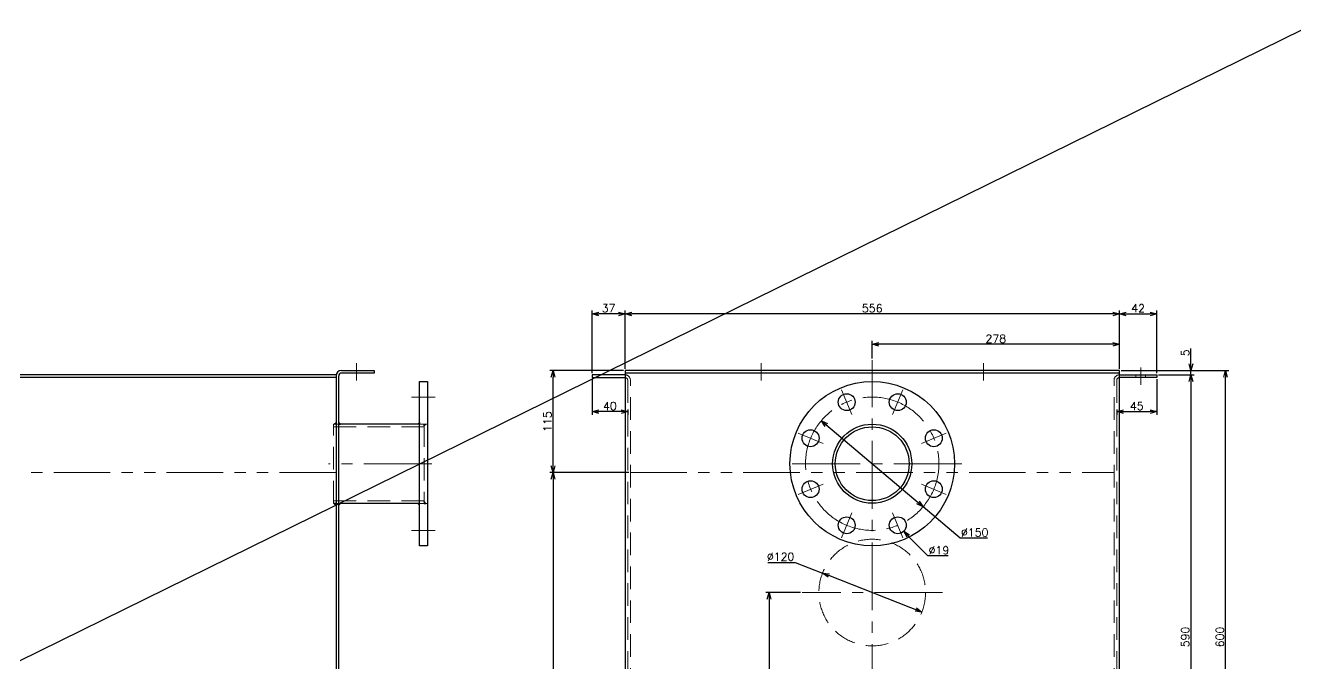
# Model space of a CAD drawing. Header units: millimetres. Extents: x -8731 to 85711, y -14522 to 31379.
# Drawn here: x 39081 to 40509, y 8360 to 9078 of the extents above; entities that cross this region are included whole.
import ezdxf

# ---------------------------------------------------------------- set-up
doc = ezdxf.new("R2010")
doc.units = ezdxf.units.MM
doc.header["$LTSCALE"] = 4
doc.header["$PDMODE"] = 99
doc.header["$PDSIZE"] = 1
for name, pattern in [('CENTER2', [28.575, 19.05, -3.175, 3.175, -3.175]), ('HIDDEN', [9.525, 6.35, -3.175]), ('PHANTOM2', [31.75, 15.875, -3.175, 3.175, -3.175, 3.175, -3.175])]:
    doc.linetypes.add(name, pattern=pattern)
for name, color, linetype, lineweight in [('04_HIDDEN', 2, 'HIDDEN', 13), ('05_CENTER', 4, 'CENTER2', 13), ('06_PHANTOM', 2, 'PHANTOM2', 13), ('08_DIM', 3, 'Continuous', 13)]:
    doc.layers.add(name, color=color, linetype=linetype, lineweight=lineweight)
doc.layers.add('10_DRAFT', color=8, linetype='Continuous', lineweight=0, plot=False)
doc.styles.add('KSS_TXT', font='txt.shx', dxfattribs={"bigfont": 'extfont2.shx'})
doc.dimstyles.new('KSS_DIM', dxfattribs={"dimscale": 3, "dimtxt": 3, "dimasz": 2.5, "dimexe": 1.25, "dimexo": 0.625, "dimtad": 1, "dimdsep": 46, "dimtxsty": 'KSS_TXT', "dimblk": 'OPEN30', "dimcen": 0, "dimazin": 2, "dimtfac": 0.75, "dimtmove": 0, "dimatfit": 3, "dimldrblk": 'OPEN30', "dimfxl": 1, "dimtolj": 1, "dimarcsym": 0})
doc.dimstyles.new('KSS_DIM$3', dxfattribs={"dimscale": 3, "dimtxt": 3, "dimasz": 2.5, "dimexe": 1.25, "dimexo": 0.625, "dimtad": 1, "dimtih": 1, "dimtoh": 1, "dimdsep": 46, "dimtxsty": 'KSS_TXT', "dimblk": 'OPEN30', "dimcen": 0, "dimazin": 2, "dimtfac": 0.75, "dimtofl": 0, "dimtmove": 0, "dimatfit": 3, "dimldrblk": 'OPEN30', "dimfxl": 1, "dimtolj": 1, "dimarcsym": 0})

# ---------------------------------------------------------------- blocks, each defined once
blk = doc.blocks.new('_Open30')
at = {"color": 0, "linetype": 'ByBlock', "lineweight": -2}
for p, q in [((-1, 0.27), (0, 0)), ((0, 0), (-1, -0.27)), ((0, 0), (-1, 0))]:
    blk.add_line(p, q, dxfattribs=at)
blk = doc.blocks.new('*D853')
at = {"layer": '08_DIM', "color": 0, "lineweight": -2, "transparency": 16777216}
for p, q in [((39718.3, 8679.7), (39718.3, 8639.4)), ((39750.8, 8643.2), (39725.8, 8643.2)), ((39758.3, 8645.5), (39758.3, 8639.4))]:
    blk.add_line(p, q, dxfattribs=at)
at = {"layer": 'Defpoints', "color": 0, "transparency": 16777216}
for p in [(39718.3, 8681.5), (39718.3, 8643.2), (39758.3, 8647.3)]:
    blk.add_point(p, dxfattribs=at)
at = {"layer": '08_DIM', "color": 0, "lineweight": -2, "transparency": 16777216, "xscale": 7.5, "yscale": 7.5, "zscale": 7.5, "rotation": 180}
blk.add_blockref('_Open30', (39718.3, 8643.2), dxfattribs=at)
at = {"layer": '08_DIM', "color": 0, "lineweight": -2, "transparency": 16777216, "xscale": 7.5, "yscale": 7.5, "zscale": 7.5}
blk.add_blockref('_Open30', (39758.3, 8643.2), dxfattribs=at)
at = {"layer": '08_DIM', "color": 0, "transparency": 16777216, "insert": (39738.3, 8649.5), "char_height": 9, "attachment_point": 5, "style": 'KSS_TXT'}
blk.add_mtext('\\A1;40', dxfattribs=at)
blk = doc.blocks.new('*D854')
at = {"layer": '08_DIM', "color": 0, "lineweight": -2, "transparency": 16777216}
for p, q in [((39718.3, 8686.4), (39718.3, 8756.9)), ((39747.8, 8753.1), (39725.8, 8753.1)), ((39755.3, 8691.4), (39755.3, 8756.9))]:
    blk.add_line(p, q, dxfattribs=at)
at = {"layer": 'Defpoints', "color": 0, "transparency": 16777216}
for p in [(39718.3, 8753.1), (39755.3, 8689.5), (39718.3, 8684.5)]:
    blk.add_point(p, dxfattribs=at)
at = {"layer": '08_DIM', "color": 0, "lineweight": -2, "transparency": 16777216, "xscale": 7.5, "yscale": 7.5, "zscale": 7.5, "rotation": 180}
blk.add_blockref('_Open30', (39718.3, 8753.1), dxfattribs=at)
at = {"layer": '08_DIM', "color": 0, "lineweight": -2, "transparency": 16777216, "xscale": 7.5, "yscale": 7.5, "zscale": 7.5}
blk.add_blockref('_Open30', (39755.3, 8753.1), dxfattribs=at)
at = {"layer": '08_DIM', "color": 0, "transparency": 16777216, "insert": (39736.8, 8759.5), "char_height": 9, "attachment_point": 5, "style": 'KSS_TXT'}
blk.add_mtext('\\A1;37', dxfattribs=at)
blk = doc.blocks.new('*D857')
at = {"layer": '08_DIM', "color": 0, "lineweight": -2, "transparency": 16777216}
for p, q in [((39915.9, 8473.5), (39946.6, 8473.5)), ((39946.6, 8473.5), (39977.5, 8461.4)), ((40089.2, 8417.6), (39984.4, 8458.7))]:
    blk.add_line(p, q, dxfattribs=at)
at = {"layer": 'Defpoints', "color": 0, "transparency": 16777216}
for p in [(39977.5, 8461.4), (40089.2, 8417.6)]:
    blk.add_point(p, dxfattribs=at)
at = {"layer": '08_DIM', "color": 0, "lineweight": -2, "transparency": 16777216, "xscale": 7.5, "yscale": 7.5, "zscale": 7.5}
for p, rotation in [((39977.5, 8461.4), 158.5963401040778), ((40089.2, 8417.6), 338.5963401040778)]:
    blk.add_blockref('_Open30', p, dxfattribs=dict(at, rotation=rotation))
at = {"layer": '08_DIM', "color": 0, "transparency": 16777216, "insert": (39930.3, 8479.9), "char_height": 9, "attachment_point": 5, "style": 'KSS_TXT'}
blk.add_mtext('\\A1;%%C120', dxfattribs=at)
blk = doc.blocks.new('*D859')
at = {"layer": '08_DIM', "color": 0, "lineweight": -2, "transparency": 16777216}
for p, q in [((40353.3, 8679.7), (40353.3, 8639.4)), ((40308.3, 8645.5), (40308.3, 8639.4)), ((40315.8, 8643.2), (40345.8, 8643.2))]:
    blk.add_line(p, q, dxfattribs=at)
at = {"layer": 'Defpoints', "color": 0, "transparency": 16777216}
for p in [(40353.3, 8681.5), (40308.3, 8647.3), (40353.3, 8643.2)]:
    blk.add_point(p, dxfattribs=at)
at = {"layer": '08_DIM', "color": 0, "lineweight": -2, "transparency": 16777216, "xscale": 7.5, "yscale": 7.5, "zscale": 7.5, "rotation": 180}
blk.add_blockref('_Open30', (40308.3, 8643.2), dxfattribs=at)
at = {"layer": '08_DIM', "color": 0, "lineweight": -2, "transparency": 16777216, "xscale": 7.5, "yscale": 7.5, "zscale": 7.5}
blk.add_blockref('_Open30', (40353.3, 8643.2), dxfattribs=at)
at = {"layer": '08_DIM', "color": 0, "transparency": 16777216, "insert": (40330.8, 8649.5), "char_height": 9, "attachment_point": 5, "style": 'KSS_TXT'}
blk.add_mtext('\\A1;45', dxfattribs=at)
blk = doc.blocks.new('*D865')
at = {"layer": '08_DIM', "color": 0, "lineweight": -2, "transparency": 16777216}
for p, q in [((40095.9, 8480.7), (40073.9, 8503.1)), ((40118.8, 8480.7), (40095.9, 8480.7))]:
    blk.add_line(p, q, dxfattribs=at)
at = {"layer": 'Defpoints', "color": 0, "transparency": 16777216}
for p in [(40055.4, 8522), (40068.7, 8508.5)]:
    blk.add_point(p, dxfattribs=at)
at = {"layer": '08_DIM', "color": 0, "lineweight": -2, "transparency": 16777216, "xscale": 7.5, "yscale": 7.5, "zscale": 7.5, "rotation": 134.4638918920463}
blk.add_blockref('_Open30', (40068.7, 8508.5), dxfattribs=at)
at = {"layer": '08_DIM', "color": 0, "transparency": 16777216, "insert": (40108.3, 8487.1), "char_height": 9, "attachment_point": 5, "style": 'KSS_TXT'}
blk.add_mtext('\\A1;%%C19', dxfattribs=at)
blk = doc.blocks.new('*D866')
at = {"layer": '08_DIM', "color": 0, "lineweight": -2, "transparency": 16777216}
for p, q in [((39976.1, 8633), (40084.8, 8540.9)), ((40132.3, 8500.7), (40090.5, 8536.1)), ((40163.1, 8500.7), (40132.3, 8500.7))]:
    blk.add_line(p, q, dxfattribs=at)
at = {"layer": 'Defpoints', "color": 0, "transparency": 16777216}
for p in [(39976.1, 8633), (40090.5, 8536.1)]:
    blk.add_point(p, dxfattribs=at)
at = {"layer": '08_DIM', "color": 0, "lineweight": -2, "transparency": 16777216, "xscale": 7.5, "yscale": 7.5, "zscale": 7.5}
for p, rotation in [((39976.1, 8633), 139.739135235201), ((40090.5, 8536.1), 319.739135235201)]:
    blk.add_blockref('_Open30', p, dxfattribs=dict(at, rotation=rotation))
at = {"layer": '08_DIM', "color": 0, "transparency": 16777216, "insert": (40148.6, 8507.1), "char_height": 9, "attachment_point": 5, "style": 'KSS_TXT'}
blk.add_mtext('\\A1;%%C150', dxfattribs=at)
blk = doc.blocks.new('A$C7D504894_1_1')
at = {"color": 0}
for p, q in [((-28, 595), (-65, 595)), ((-65, 595), (-65, 592)), ((-65, 592), (-28, 592)), ((528, 597), (-28, 597)), ((528, 595), (570, 595)), ((570, 592), (528, 592)), ((570, 595), (570, 592)), ((528, 3), (-28, 3))]:
    blk.add_line(p, q, dxfattribs=at)
blk.add_lwpolyline([(-28, 0), (528, 0), (528, 600), (-28, 600)], close=True, dxfattribs=at)
at = {"color": 3}
for points in [[(111.4, 5), (111.4, 3), (109.4, 5), (109.4, 5)], [(138.6, 5), (138.6, 3), (140.6, 5), (140.6, 5)], [(111.4, -56), (111.4, -54), (109.4, -56), (109.4, -56)], [(138.6, -56), (138.6, -54), (140.6, -56), (140.6, -56)], [(111.4, -61), (111.4, -63), (113.4, -61), (113.4, -61)], [(138.6, -61), (138.6, -63), (136.6, -61), (136.6, -61)]]:
    blk.add_lwpolyline(points, close=True, dxfattribs=at)
at = {"color": 0}
for centre, radius in [((250, 495), 92.5), ((221.3, 564.3), 9.5), ((278.7, 564.3), 9.5), ((180.7, 523.7), 9.5), ((250, 495), 44.5), ((250, 495), 41.5), ((319.3, 523.7), 9.5), ((180.7, 466.3), 9.5), ((319.3, 466.3), 9.5), ((221.3, 425.7), 9.5), ((278.7, 425.7), 9.5)]:
    blk.add_circle(centre, radius, dxfattribs=at)
at = {"layer": '04_HIDDEN'}
for p, q in [((-25, 589), (-25, 11)), ((-22, 11), (-22, 589)), ((522, 11), (522, 589)), ((525, 589), (525, 11)), ((546.5, 595), (546.5, 592)), ((557.5, 595), (557.5, 592)), ((195, 18), (305, 18)), ((519, 8), (-19, 8)), ((519, 5), (-19, 5)), ((111.4, 0), (111.4, 5)), ((111.4, -56), (111.4, 0)), ((113.5, -61), (113.5, 5)), ((114.5, 5), (114.5, 8)), ((135.5, 5), (135.5, 8)), ((136.5, -61), (136.5, 5)), ((138.6, 0), (138.6, 5)), ((138.6, -56), (138.6, 0)), ((190, 8), (190, 13)), ((310, 13), (310, 8)), ((111.4, -56), (111.4, -65)), ((138.6, -56), (138.6, -65)), ((138.6, -61), (111.4, -61))]:
    blk.add_line(p, q, dxfattribs=at)
blk.add_lwpolyline([(175, -56), (175, -65), (75, -65), (75, -56)], close=True, dxfattribs=at)
blk.add_circle((250, 350), 60, dxfattribs=at)
for centre, radius, start, end in [((-28, 589), 6, 0, 90), ((-28, 589), 3, 0, 90), ((528, 589), 6, 90, 180), ((528, 589), 3, 90, 180), ((195, 13), 5, 90, 180), ((305, 13), 5, 0, 90), ((-19, 11), 6, 180, 270), ((-19, 11), 3, 180, 270), ((519, 11), 6, 270, 0), ((519, 11), 3, 270, 0)]:
    blk.add_arc(centre, radius, start, end, dxfattribs=at)
at = {"layer": '05_CENTER'}
for p, q in [((125, 588.8), (125, 608.2)), ((250, -12.8), (250, 611.6)), ((375, 588.8), (375, 608.2)), ((552, 583.8), (552, 603.2)), ((215.5, 578.3), (227.1, 550.3)), ((284.5, 578.3), (272.9, 550.3)), ((166.7, 529.5), (194.7, 517.9)), ((333.3, 529.5), (305.3, 517.9)), ((350.6, 495), (149.4, 495)), ((166.7, 460.5), (194.7, 472.1)), ((333.3, 460.5), (305.3, 472.1)), ((215.5, 411.7), (227.1, 439.7)), ((284.5, 411.7), (272.9, 439.7)), ((328.9, 350), (171.1, 350)), ((125, 15.3), (125, -74.2)), ((0, -8.2), (0, 11.2)), ((500, -8.2), (500, 11.2)), ((87.5, -48.7), (87.5, -72)), ((162.5, -48.7), (162.5, -72))]:
    blk.add_line(p, q, dxfattribs=at)
blk.add_circle((250, 495), 75, dxfattribs=at)
at = {"layer": '06_PHANTOM', "color": 4}
blk.add_line((-22, 485), (522, 485), dxfattribs=at)
blk = doc.blocks.new('A$C14C83954_1_1')
for p, q in [((17, 600), (-20, 600)), ((-20, 600), (-20, 597)), ((574.5, 600), (611.5, 600)), ((611.5, 600), (611.5, 597)), ((1123, 600), (1160, 600)), ((1160, 600), (1160, 597)), ((-20, 597), (17, 597)), ((611.5, 597), (574.5, 597)), ((1160, 597), (1123, 597)), ((-20, 0), (-20, 3)), ((-20, 3), (17, 3)), ((1160, 3), (1123, 3)), ((1160, 0), (1160, 3)), ((17, 0), (-20, 0)), ((1123, 0), (1160, 0))]:
    blk.add_line(p, q)
at = {"color": 0}
for p, q in [((20, 6), (20, 594)), ((1117, 595), (23, 595)), ((1117, 595), (23, 595)), ((23, 595), (23, 5)), ((1117, 592), (23, 592)), ((571.5, 595), (568.5, 595)), ((1117, 595), (1117, 5)), ((1120, 6), (1120, 594)), ((1211, 539.5), (1120, 539.5)), ((1211, 450.4), (1120, 450.4)), ((23, 5), (1117, 5))]:
    blk.add_line(p, q, dxfattribs=at)
blk.add_lwpolyline([(1211, 587.5), (1220, 587.5), (1220, 402.5), (1211, 402.5)], close=True, dxfattribs=at)
at = {"color": 3}
for points in [[(1117, 539.5), (1115, 539.5), (1115, 539.5), (1117, 541.5)], [(1120, 539.5), (1122, 539.5), (1122, 539.5), (1120, 541.5)], [(1211, 539.5), (1209, 539.5), (1209, 539.5), (1211, 541.5)], [(1216, 539.5), (1218, 539.5), (1218, 539.5), (1216, 537.5)], [(1117, 450.4), (1115, 450.4), (1115, 450.4), (1117, 448.4)], [(1120, 450.4), (1122, 450.4), (1122, 450.4), (1120, 448.4)], [(1211, 450.4), (1209, 450.4), (1209, 450.4), (1211, 448.4)], [(1216, 450.4), (1218, 450.4), (1218, 450.4), (1216, 452.4)], [(1082.2, 5), (1082.2, 3), (1080.2, 5), (1080.2, 5)], [(1109.4, 5), (1109.4, 3), (1111.4, 5), (1111.4, 5)], [(1082.2, -56), (1082.2, -54), (1080.2, -56), (1080.2, -56)], [(1109.4, -56), (1109.4, -54), (1111.4, -56), (1111.4, -56)], [(1082.2, -61), (1082.2, -63), (1084.2, -61), (1084.2, -61)], [(1109.4, -61), (1109.4, -63), (1107.4, -61), (1107.4, -61)]]:
    blk.add_lwpolyline(points, close=True, dxfattribs=at)
for centre, radius, start, end in [((17, 594), 6, 0, 90), ((574.5, 594), 6, 90, 180), ((1123, 594), 6, 90, 180), ((17, 594), 3, 0, 90), ((574.5, 594), 3, 90, 180), ((1123, 594), 3, 90, 180), ((17, 6), 6, 270, 0), ((17, 6), 3, 270, 0), ((1123, 6), 6, 180, 270), ((1123, 6), 3, 180, 270)]:
    blk.add_arc(centre, radius, start, end)
at = {"layer": '04_HIDDEN'}
for p, q in [((568.5, 594), (568.5, 8)), ((571.5, 8), (571.5, 594)), ((1114, 450.4), (1114, 539.5)), ((1114, 539.5), (1120, 539.5)), ((1216, 536.5), (1114, 536.5)), ((1211, 539.5), (1220, 539.5)), ((1216, 539.5), (1216, 450.4)), ((1216, 453.4), (1114, 453.4)), ((1114, 450.4), (1120, 450.4)), ((1211, 450.4), (1220, 450.4)), ((568.5, 410), (571.5, 410)), ((568.5, 290), (571.5, 290)), ((568.5, 18), (571.5, 18)), ((23, 8), (1117, 8)), ((1082.2, 0), (1082.2, 5)), ((1082.2, -56), (1082.2, 0)), ((1084.3, -61), (1084.3, 5)), ((1085.3, 5), (1085.3, 8)), ((1106.3, 5), (1106.3, 8)), ((1107.3, -61), (1107.3, 5)), ((1109.4, 0), (1109.4, 5)), ((1109.4, -56), (1109.4, 0)), ((1082.2, -56), (1082.2, -65)), ((1109.4, -56), (1109.4, -65)), ((1082.2, -61), (1109.4, -61))]:
    blk.add_line(p, q, dxfattribs=at)
blk.add_lwpolyline([(1045.8, -56), (1045.8, -65), (1145.8, -65), (1145.8, -56)], close=True, dxfattribs=at)
at = {"layer": '05_CENTER'}
for p, q in [((0, 588.8), (0, 608.2)), ((0, 588.8), (0, 608.2)), ((592, 588.8), (592, 608.2)), ((1140, 588.8), (1140, 608.2)), ((570, -4.9), (570, 595)), ((1201.9, 570), (1228.4, 570)), ((1224.6, 495), (1108.6, 495)), ((1201.9, 420), (1228.4, 420)), ((555, 350), (585.1, 350)), ((1095.8, 15.3), (1095.8, -74.2)), ((0, 11.2), (0, -8.2)), ((1140, 11.2), (1140, -8.2)), ((1058.3, -48.7), (1058.3, -72)), ((1133.3, -48.7), (1133.3, -72))]:
    blk.add_line(p, q, dxfattribs=at)
at = {"layer": '06_PHANTOM', "color": 4}
blk.add_line((1117, 485), (23, 485), dxfattribs=at)
at = {"layer": '10_DRAFT'}
for p, q in [((280.4, 595), (309.6, 595)), ((830.4, 595), (859.6, 595))]:
    blk.add_line(p, q, dxfattribs=at)
blk = doc.blocks.new('*D4022')
at = {"layer": '08_DIM', "color": 0, "lineweight": -2, "transparency": 16777216}
for p, q in [((40033.3, 8703), (40033.3, 8722.7)), ((40303.8, 8719), (40040.8, 8719)), ((40311.3, 8691.4), (40311.3, 8722.7))]:
    blk.add_line(p, q, dxfattribs=at)
at = {"layer": 'Defpoints', "color": 0, "transparency": 16777216}
for p in [(40033.3, 8719), (40033.3, 8701.2), (40311.3, 8689.5)]:
    blk.add_point(p, dxfattribs=at)
at = {"layer": '08_DIM', "color": 0, "lineweight": -2, "transparency": 16777216, "xscale": 7.5, "yscale": 7.5, "zscale": 7.5, "rotation": 180}
blk.add_blockref('_Open30', (40033.3, 8719), dxfattribs=at)
at = {"layer": '08_DIM', "color": 0, "lineweight": -2, "transparency": 16777216, "xscale": 7.5, "yscale": 7.5, "zscale": 7.5}
blk.add_blockref('_Open30', (40311.3, 8719), dxfattribs=at)
at = {"layer": '08_DIM', "color": 0, "transparency": 16777216, "insert": (40172.3, 8725.3), "char_height": 9, "attachment_point": 5, "style": 'KSS_TXT'}
blk.add_mtext('\\A1;278', dxfattribs=at)
blk = doc.blocks.new('*D4023')
at = {"layer": '08_DIM', "color": 0, "lineweight": -2, "transparency": 16777216}
for p, q in [((39755.3, 8691.4), (39755.3, 8756.9)), ((40303.8, 8753.1), (39762.8, 8753.1)), ((40311.3, 8691.4), (40311.3, 8756.9))]:
    blk.add_line(p, q, dxfattribs=at)
at = {"layer": 'Defpoints', "color": 0, "transparency": 16777216}
for p in [(39755.3, 8753.1), (39755.3, 8689.5), (40311.3, 8689.5)]:
    blk.add_point(p, dxfattribs=at)
at = {"layer": '08_DIM', "color": 0, "lineweight": -2, "transparency": 16777216, "xscale": 7.5, "yscale": 7.5, "zscale": 7.5, "rotation": 180}
blk.add_blockref('_Open30', (39755.3, 8753.1), dxfattribs=at)
at = {"layer": '08_DIM', "color": 0, "lineweight": -2, "transparency": 16777216, "xscale": 7.5, "yscale": 7.5, "zscale": 7.5}
blk.add_blockref('_Open30', (40311.3, 8753.1), dxfattribs=at)
at = {"layer": '08_DIM', "color": 0, "transparency": 16777216, "insert": (40033.3, 8759.5), "char_height": 9, "attachment_point": 5, "style": 'KSS_TXT'}
blk.add_mtext('\\A1;556', dxfattribs=at)
blk = doc.blocks.new('*D4024')
at = {"layer": '08_DIM', "color": 0, "lineweight": -2, "transparency": 16777216}
for p, q in [((40311.3, 8691.4), (40311.3, 8756.9)), ((40318.8, 8753.1), (40345.8, 8753.1)), ((40353.3, 8686.4), (40353.3, 8756.9))]:
    blk.add_line(p, q, dxfattribs=at)
at = {"layer": 'Defpoints', "color": 0, "transparency": 16777216}
for p in [(40353.3, 8753.1), (40311.3, 8689.5), (40353.3, 8684.5)]:
    blk.add_point(p, dxfattribs=at)
at = {"layer": '08_DIM', "color": 0, "lineweight": -2, "transparency": 16777216, "xscale": 7.5, "yscale": 7.5, "zscale": 7.5, "rotation": 180}
blk.add_blockref('_Open30', (40311.3, 8753.1), dxfattribs=at)
at = {"layer": '08_DIM', "color": 0, "lineweight": -2, "transparency": 16777216, "xscale": 7.5, "yscale": 7.5, "zscale": 7.5}
blk.add_blockref('_Open30', (40353.3, 8753.1), dxfattribs=at)
at = {"layer": '08_DIM', "color": 0, "transparency": 16777216, "insert": (40332.3, 8759.5), "char_height": 9, "attachment_point": 5, "style": 'KSS_TXT'}
blk.add_mtext('\\A1;42', dxfattribs=at)
blk = doc.blocks.new('*D4025')
at = {"layer": '08_DIM', "color": 0, "lineweight": -2, "transparency": 16777216}
for p, q in [((40391.8, 8697), (40391.8, 8714.3)), ((40313.2, 8689.5), (40395.5, 8689.5)), ((40391.8, 8684.5), (40391.8, 8689.5)), ((40355.2, 8684.5), (40395.5, 8684.5)), ((40391.8, 8677), (40391.8, 8669.5))]:
    blk.add_line(p, q, dxfattribs=at)
at = {"layer": 'Defpoints', "color": 0, "transparency": 16777216}
for p in [(40311.3, 8689.5), (40391.8, 8689.5), (40353.3, 8684.5)]:
    blk.add_point(p, dxfattribs=at)
at = {"layer": '08_DIM', "color": 0, "lineweight": -2, "transparency": 16777216, "xscale": 7.5, "yscale": 7.5, "zscale": 7.5}
for p, rotation in [((40391.8, 8689.5), 270), ((40391.8, 8684.5), 90)]:
    blk.add_blockref('_Open30', p, dxfattribs=dict(at, rotation=rotation))
at = {"layer": '08_DIM', "color": 0, "transparency": 16777216, "insert": (40385.4, 8709.4), "char_height": 9, "attachment_point": 5, "rotation": 90, "style": 'KSS_TXT'}
blk.add_mtext('\\A1;5', dxfattribs=at)
blk = doc.blocks.new('*D4026')
at = {"layer": '08_DIM', "color": 0, "lineweight": -2, "transparency": 16777216}
for p, q in [((40355.2, 8684.5), (40395.5, 8684.5)), ((40391.8, 8677), (40391.8, 8102)), ((40304.2, 8094.5), (40395.5, 8094.5))]:
    blk.add_line(p, q, dxfattribs=at)
at = {"layer": 'Defpoints', "color": 0, "transparency": 16777216}
for p in [(40353.3, 8684.5), (40302.3, 8094.5), (40391.8, 8094.5)]:
    blk.add_point(p, dxfattribs=at)
at = {"layer": '08_DIM', "color": 0, "lineweight": -2, "transparency": 16777216, "xscale": 7.5, "yscale": 7.5, "zscale": 7.5}
for p, rotation in [((40391.8, 8684.5), 90), ((40391.8, 8094.5), 270)]:
    blk.add_blockref('_Open30', p, dxfattribs=dict(at, rotation=rotation))
at = {"layer": '08_DIM', "color": 0, "transparency": 16777216, "insert": (40385.4, 8389.5), "char_height": 9, "attachment_point": 5, "rotation": 90, "style": 'KSS_TXT'}
blk.add_mtext('\\A1;590', dxfattribs=at)
blk = doc.blocks.new('*D4028')
at = {"layer": '08_DIM', "color": 0, "lineweight": -2, "transparency": 16777216}
for p, q in [((40313.2, 8689.5), (40434.4, 8689.5)), ((40430.6, 8097), (40430.6, 8682)), ((40313.2, 8089.5), (40434.4, 8089.5))]:
    blk.add_line(p, q, dxfattribs=at)
at = {"layer": 'Defpoints', "color": 0, "transparency": 16777216}
for p in [(40311.3, 8689.5), (40430.6, 8689.5), (40311.3, 8089.5)]:
    blk.add_point(p, dxfattribs=at)
at = {"layer": '08_DIM', "color": 0, "lineweight": -2, "transparency": 16777216, "xscale": 7.5, "yscale": 7.5, "zscale": 7.5}
for p, rotation in [((40430.6, 8689.5), 90), ((40430.6, 8089.5), 270)]:
    blk.add_blockref('_Open30', p, dxfattribs=dict(at, rotation=rotation))
at = {"layer": '08_DIM', "color": 0, "transparency": 16777216, "insert": (40424.3, 8389.5), "char_height": 9, "attachment_point": 5, "rotation": 90, "style": 'KSS_TXT'}
blk.add_mtext('\\A1;600', dxfattribs=at)
blk = doc.blocks.new('*D4030')
at = {"layer": '08_DIM', "color": 0, "lineweight": -2, "transparency": 16777216}
for p, q in [((39952.6, 8439.5), (39913.6, 8439.5)), ((39917.3, 8432), (39917.3, 8097)), ((39940.3, 8089.5), (39913.6, 8089.5))]:
    blk.add_line(p, q, dxfattribs=at)
at = {"layer": 'Defpoints', "color": 0, "transparency": 16777216}
for p in [(39954.5, 8439.5), (39917.3, 8089.5), (39942.2, 8089.5)]:
    blk.add_point(p, dxfattribs=at)
at = {"layer": '08_DIM', "color": 0, "lineweight": -2, "transparency": 16777216, "xscale": 7.5, "yscale": 7.5, "zscale": 7.5}
for p, rotation in [((39917.3, 8439.5), 90), ((39917.3, 8089.5), 270)]:
    blk.add_blockref('_Open30', p, dxfattribs=dict(at, rotation=rotation))
at = {"layer": '08_DIM', "color": 0, "transparency": 16777216, "insert": (39910.9, 8264.5), "char_height": 9, "attachment_point": 5, "rotation": 90, "style": 'KSS_TXT'}
blk.add_mtext('\\A1;350', dxfattribs=at)
blk = doc.blocks.new('*D4044')
at = {"layer": '08_DIM', "color": 0, "lineweight": -2, "transparency": 16777216}
for p, q in [((39759.4, 8574.5), (39670.7, 8574.5)), ((39674.4, 8567), (39674.4, 8105)), ((39762.4, 8097.5), (39670.7, 8097.5))]:
    blk.add_line(p, q, dxfattribs=at)
at = {"layer": 'Defpoints', "color": 0, "transparency": 16777216}
for p in [(39761.3, 8574.5), (39674.4, 8097.5), (39764.3, 8097.5)]:
    blk.add_point(p, dxfattribs=at)
at = {"layer": '08_DIM', "color": 0, "lineweight": -2, "transparency": 16777216, "xscale": 7.5, "yscale": 7.5, "zscale": 7.5}
for p, rotation in [((39674.4, 8574.5), 90), ((39674.4, 8097.5), 270)]:
    blk.add_blockref('_Open30', p, dxfattribs=dict(at, rotation=rotation))
at = {"layer": '08_DIM', "color": 0, "transparency": 16777216, "insert": (39668.1, 8336), "char_height": 9, "attachment_point": 5, "rotation": 90, "style": 'KSS_TXT'}
blk.add_mtext('\\A1;477', dxfattribs=at)
blk = doc.blocks.new('*D4194')
at = {"layer": '08_DIM', "color": 0, "lineweight": -2, "transparency": 16777216}
for p, q in [((39753.4, 8689.5), (39670.7, 8689.5)), ((39674.4, 8582), (39674.4, 8682)), ((39759.4, 8574.5), (39670.7, 8574.5))]:
    blk.add_line(p, q, dxfattribs=at)
at = {"layer": 'Defpoints', "color": 0, "transparency": 16777216}
for p in [(39674.4, 8689.5), (39755.3, 8689.5), (39761.3, 8574.5)]:
    blk.add_point(p, dxfattribs=at)
at = {"layer": '08_DIM', "color": 0, "lineweight": -2, "transparency": 16777216, "xscale": 7.5, "yscale": 7.5, "zscale": 7.5}
for p, rotation in [((39674.4, 8689.5), 90), ((39674.4, 8574.5), 270)]:
    blk.add_blockref('_Open30', p, dxfattribs=dict(at, rotation=rotation))
at = {"layer": '08_DIM', "color": 0, "transparency": 16777216, "insert": (39668.1, 8632), "char_height": 9, "attachment_point": 5, "rotation": 90, "style": 'KSS_TXT'}
blk.add_mtext('\\A1;115', dxfattribs=at)

msp = doc.modelspace()

# ---------------------------------------------------------------- linework, layer by layer
at = {"color": 2}
msp.add_line((42595.40593, 10096.59859), (38071.34195, 7868.79533), dxfattribs=at)

# ---------------------------------------------------------------- block references
for name, p in [('A$C7D504894_1_1', (39783.31256, 8089.53968)), ('A$C14C83954_1_1', (38313.27018, 8089.53968))]:
    msp.add_blockref(name, p)

# ---------------------------------------------------------------- dimensions: what is measured, and where the dimension line sits
at = {"layer": '08_DIM', "color": 1}
for base, p1, p2, angle, override, picture, middle in [((39718.31256, 8753.13922), (39755.31256, 8689.53968), (39718.31256, 8684.53968), 180, {"dimscale": 3, "dimarcsym": 1}, '*D854', (39736.81256, 8759.51422)), ((40391.77018, 8689.53968), (40353.31256, 8684.53968), (40311.31256, 8689.53968), 90, {"dimarcsym": 1}, '*D4025', (40385.38893, 8709.41468)), ((39718.31256, 8643.16182), (39758.31256, 8647.33423), (39718.31256, 8681.53968), 180, {"dimarcsym": 1}, '*D853', (39738.31256, 8649.53682)), ((40391.77018, 8094.53968), (40353.31256, 8684.53968), (40302.31256, 8094.53968), 90, {"dimarcsym": 1}, '*D4026', (40385.38893, 8389.53968)), ((39674.43594, 8097.53968), (39761.31256, 8574.53968), (39764.31256, 8097.53968), 90, {"dimarcsym": 1}, '*D4044', (39668.06094, 8336.03968)), ((39917.3077, 8089.53968), (39954.45917, 8439.53968), (39942.21283, 8089.53968), 90, {"dimscale": 3, "dimarcsym": 1}, '*D4030', (39910.92645, 8264.53968))]:
    dim = msp.add_linear_dim(base=base, p1=p1, p2=p2, angle=angle, dimstyle='KSS_DIM', override=override, dxfattribs=at)
    dim.commit()
    dim.dimension.update_dxf_attribs({"geometry": picture, "text_midpoint": middle})
for base, p1, p2, override, picture, middle in [((39755.31256, 8753.13922), (40311.31256, 8689.53968), (39755.31256, 8689.53968), {"dimscale": 3, "dimarcsym": 1}, '*D4023', (40033.31256, 8759.52672)), ((40353.31256, 8753.13922), (40311.31256, 8689.53968), (40353.31256, 8684.53968), {"dimscale": 3, "dimarcsym": 1}, '*D4024', (40332.31256, 8759.51422)), ((40033.31256, 8718.96471), (40311.31256, 8689.53968), (40033.31256, 8701.16551), {"dimscale": 3, "dimarcsym": 1}, '*D4022', (40172.31256, 8725.33971)), ((40353.31256, 8643.16182), (40308.31256, 8647.33423), (40353.31256, 8681.53968), {"dimarcsym": 1}, '*D859', (40330.81256, 8649.54307))]:
    dim = msp.add_linear_dim(base=base, p1=p1, p2=p2, dimstyle='KSS_DIM', override=override, dxfattribs=at)
    dim.commit()
    dim.dimension.update_dxf_attribs({"geometry": picture, "text_midpoint": middle})
at = {"layer": '08_DIM'}
for base, p1, p2, picture, middle in [((39674.43594, 8689.53968), (39761.31256, 8574.53968), (39755.31256, 8689.53968), '*D4194', (39668.05469, 8632.03968)), ((40430.64229, 8689.53968), (40311.31256, 8089.53968), (40311.31256, 8689.53968), '*D4028', (40424.26729, 8389.53968))]:
    dim = msp.add_linear_dim(base=base, p1=p1, p2=p2, angle=90, dimstyle='KSS_DIM', override={"dimarcsym": 1}, dxfattribs=at)
    dim.commit()
    dim.dimension.update_dxf_attribs({"geometry": picture, "text_midpoint": middle})
for p1, p2, override, picture, middle in [((39976.07931, 8633.00983), (40090.5458, 8536.06953), {"dimpost": '%%C<>', "dimtix": 1, "dimatfit": 2}, '*D866', (40148.62298, 8500.72599)), ((40055.35945, 8522.02879), (40068.66818, 8508.46864), {"dimpost": '%%C<>'}, '*D865', (40108.27659, 8480.72289)), ((40089.17451, 8417.64351), (39977.45061, 8461.43586), {"dimpost": '%%C<>', "dimtix": 1, "dimatfit": 2}, '*D857', (39930.33608, 8473.50931))]:
    dim = msp.add_diameter_dim_2p(p1=p1, p2=p2, dimstyle='KSS_DIM$3', override=override, dxfattribs=at)
    dim.commit()
    dim.dimension.update_dxf_attribs({"geometry": picture, "text_midpoint": middle, "dimtype": 163})

doc.saveas('drawing.dxf')
